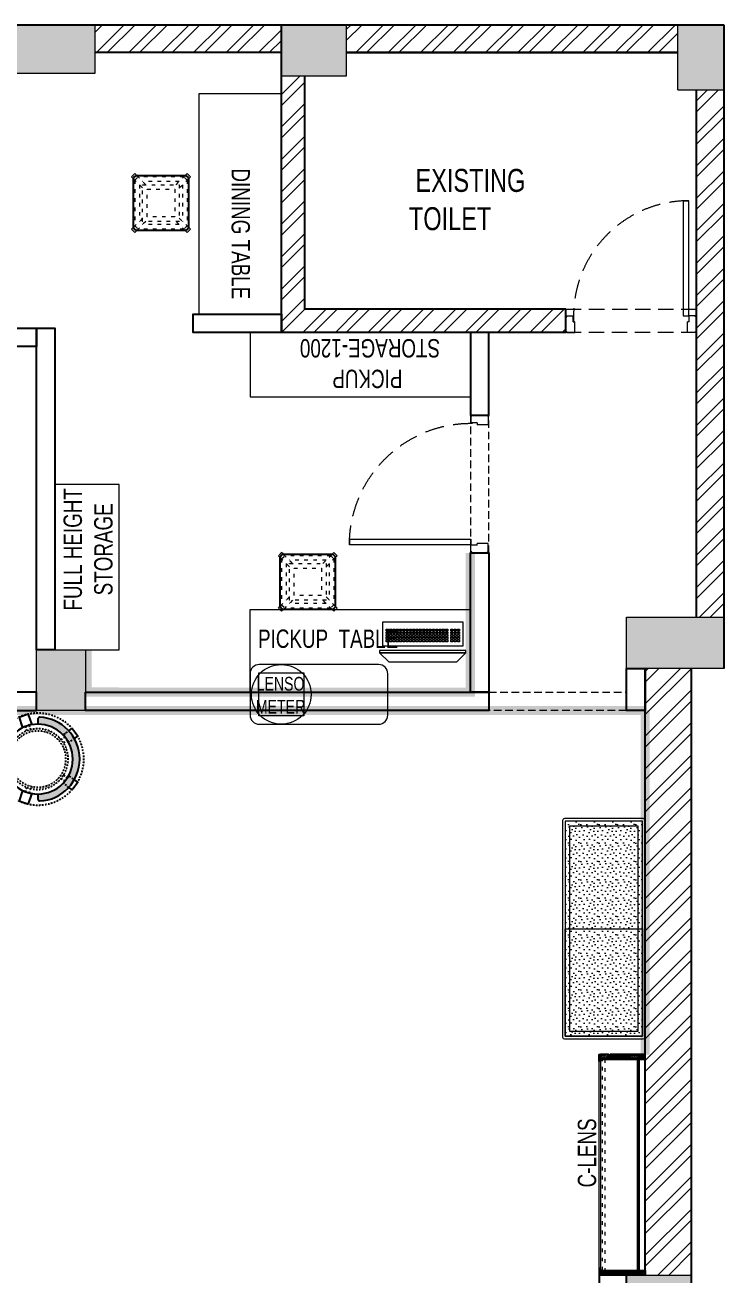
# Model space of a CAD drawing. Header units: feet. Extents: x 2547226 to 2555095, y -6061669 to -6045180.
# Drawn here: x 2551289 to 2555095, y -6051985 to -6045180 of the extents above; entities that cross this region are included whole.
import ezdxf

# ---------------------------------------------------------------- set-up
doc = ezdxf.new("R2010")
doc.units = ezdxf.units.FT
doc.header["$LTSCALE"] = 33
doc.header["$MEASUREMENT"] = 0
for name, pattern in [('a_p6_plan_L18$0$HIDDEN', [0.375, 0.25, -0.125]), ('ACAD_ISO03W100', [30, 12, -18]), ('DASHDOT2', [0.5, 0.25, -0.125, 0, -0.125]), ('HIDDEN', [9.524999999999995, 6.349999999999997, -3.174999999999998]), ('HIDDEN2', [4.7624999999999975, 3.174999999999998, -1.587499999999999])]:
    doc.linetypes.add(name, pattern=pattern)
for name, color, linetype, lineweight in [('A-COL', 243, 'Continuous', 9), ('beam', 90, 'Continuous', 9), ('column hatch', 5, 'Continuous', 0), ('Door', 2, 'Continuous', 13), ('HATCH', 9, 'Continuous', 9), ('LENS-CURTAIN', 5, 'a_p6_plan_L18$0$HIDDEN', 9), ('LENS-DOOR', 34, 'Continuous', 20), ('LENS-FURNITURE', 13, 'Continuous', 9), ('LENS-HATCH', 251, 'Continuous', 5), ('LENS-PARTITION', 21, 'Continuous', 25), ('LENS-TEXT', 31, 'Continuous', 5), ('LENS_CURTAIN', 5, 'a_p6_plan_L18$0$HIDDEN', 9), ('LK-EQPMT', 3, 'Continuous', 18), ('LK-FF&E FLOOR', 1, 'Continuous', 9), ('LK-FF&E WALL', 1, 'Continuous', 9), ('LK-FLUTTED FINISH', 20, 'Continuous', 30), ('LK-IT', 3, 'Continuous', 18), ('LK-MIRROR', 133, 'Continuous', 13), ('LK-TILES FINISH', 251, 'Continuous', 5), ('LN-ELEVATION-1', 81, 'Continuous', 25), ('LN-ELEVATION-2', 103, 'Continuous', 20), ('LN-ELEVATION-3', 125, 'Continuous', 18), ('LN-ELEVATION-4', 145, 'Continuous', 13), ('LN-ELEVATION-5', 167, 'Continuous', 5), ('LN-HATCH', 251, 'Continuous', 0), ('PLANO-CARPET', 3, 'Continuous', 18), ('PLANO-TXT', 252, 'Continuous', 5), ('TEXT', 1, 'Continuous', 0)]:
    doc.layers.add(name, color=color, linetype=linetype, lineweight=lineweight)
doc.layers.add('A-WALL', color=1, linetype='Continuous')
doc.styles.add('LK TXT', font='GILC____.TTF', dxfattribs={"height": 100})
doc.styles.get("Standard").update_dxf_attribs({"font": 'GILC____.TTF'})

# ---------------------------------------------------------------- blocks, each defined once
blk = doc.blocks.new('*U39')
at = {"layer": 'LENS-DOOR'}
for p, q in [((547489.2449600593, 1778571.339820329), (547489.2449600493, 1779198.59591659)), ((547518.8791063959, 1779198.595916603), (547489.2449600493, 1779198.59591659)), ((547518.8791063959, 1779198.595916603), (547518.8791063882, 1778571.339820341)), ((547447.263252737, 1778566.400795951), (547452.2022771171, 1778566.400795951)), ((547447.2632527461, 1778486.317480135), (547447.263252737, 1778566.400795951)), ((547452.2022771084, 1778571.33982036), (547486.7754478592, 1778571.339820329)), ((547452.2022771171, 1778566.400795951), (547452.2022771084, 1778571.33982036)), ((547486.7754478673, 1778539.236161857), (547486.7754478592, 1778571.339820329)), ((547518.8791063882, 1778571.339820341), (547489.2449600593, 1778571.339820329)), ((548153.5437405503, 1778571.339820362), (548118.970569808, 1778571.339820354)), ((548118.9705698206, 1778539.236161878), (548118.970569808, 1778571.339820354)), ((548153.5437405546, 1778566.400795953), (548153.5437405503, 1778571.339820362)), ((548158.4827649279, 1778566.400795975), (548153.5437405546, 1778566.400795953)), ((548158.4827649483, 1778486.317480127), (548158.4827649279, 1778566.400795975)), ((547447.2632527461, 1778486.317480135), (547452.2022771285, 1778486.317480135)), ((547452.2022771284, 1778481.378455726), (547452.2022771285, 1778486.317480135)), ((547486.7754478673, 1778539.236161857), (547496.6534966474, 1778539.23616183)), ((547496.6534966328, 1778481.378455707), (547496.6534966474, 1778539.23616183)), ((548109.0925210371, 1778481.378455751), (548109.0925210362, 1778539.236161861)), ((548118.9705698206, 1778539.236161878), (548109.0925210362, 1778539.236161861)), ((548153.5437405505, 1778481.378455758), (548153.5437405505, 1778486.317480127)), ((548158.4827649483, 1778486.317480127), (548153.5437405505, 1778486.317480127)), ((547452.2022771284, 1778481.378455726), (547496.6534966328, 1778481.378455707)), ((548153.5437405505, 1778481.378455758), (548109.0925210371, 1778481.378455751))]:
    blk.add_line(p, q, dxfattribs=at)
at = {"layer": 'LENS-DOOR', "color": 7, "linetype": 'HIDDEN2', "extrusion": (0, 0, -1)}
blk.add_ellipse((547489.2449600593, 1778571.339820329), major_axis=(627.2560975611862, 0.0032650544062376), ratio=0.9999999979146821, start_param=-1.570791121506941, end_param=0.0512086788949202, dxfattribs=at)
blk = doc.blocks.new('A$C786b5c82')
at = {"layer": 'column hatch'}
h = blk.add_hatch(color=8, dxfattribs=at)
h.dxf.hatch_style = 1
h.paths.add_polyline_path([(197.6879426445812, 8417.173564739525), (197.6879426445812, 8140.170080419629), (553.2976987492292, 8140.170080419629), (553.2976987324655, 8417.173564739525)])
h.paths.add_polyline_path([(-1466.057702006772, 8417.173564739525), (-1466.057701954618, 8152.870428850874), (-818.3399319220337, 8152.870428850874), (-818.3399319220337, 8417.173564739525)])
h.paths.add_polyline_path([(2356.74717608653, 8063.967989826576), (2608.349963551388, 8063.967989826576), (2608.349963551388, 8417.173564739525), (2356.747176098637, 8417.173564739525)])
h.paths.add_polyline_path([(-869.1413256470113, 5015.884366132318), (-1135.848642723635, 5015.884366132318), (-1135.848642723635, 4685.675306899473), (-869.1413256470113, 4685.675306899473)])
h.paths.add_polyline_path([(-907.2423709426075, 1408.985411429777), (-1173.949688019231, 1408.985411429777), (-1173.949688019231, 1078.776352195068), (-907.2423709426075, 1078.776352195068)])
h.paths.add_polyline_path([(2428.942298045382, 1256.581230245531), (2428.942298045382, 1612.190986342728), (2077.339510587975, 1612.190986342727), (2077.339510587975, 1256.581230245531)])
h.paths.add_polyline_path([(-932.460777783766, -2020.108665226027), (-1199.168094852939, -2020.108665226027), (-1199.168094852939, -2350.317724458873), (-932.460777783766, -2350.317724458871)])
h.paths.add_polyline_path([(2428.942298045382, -2350.317724458871), (2428.942298045382, -1994.707968361676), (2077.339510587975, -1994.707968361674), (2077.339510587975, -2350.317724458873)])
h.paths.add_polyline_path([(2428.942298045382, -4534.777654772624), (2428.942298045382, -4280.770686130972), (2077.339510587975, -4280.770686130969), (2077.339510587975, -4534.777654772624)])
h.paths.add_polyline_path([(2428.942298045382, -6897.042463134976), (2428.942298045382, -6617.634797628969), (2077.339510587975, -6617.634797628968), (2077.339510587975, -6897.042463134976)])
h.paths.add_polyline_path([(-945.343416230753, -6566.833403902129), (-1199.350384877995, -6566.83340390213), (-1199.350384877994, -6897.042463134974), (-945.3434162382038, -6897.042463134976)])
h = blk.add_hatch(color=8, dxfattribs=at)
h.dxf.hatch_style = 1
h.paths.add_polyline_path([(2077.339510587975, 5193.689244182781), (2077.339510587975, 4914.281578676775), (2608.349963551388, 4914.281578676775), (2608.349963551388, 5193.689244182781)])
at = {"layer": 'LN-HATCH'}
h = blk.add_hatch(dxfattribs=at)
h.set_pattern_fill('ANSI32', color=256, scale=333, angle=180)
h.set_pattern_definition([(225, (-6866470.763803284, 5280949.638979028), (88.29995930067012, -88.29995930067015), []), (225, (-6866529.630442719, 5280949.638979028), (88.29995930067012, -88.29995930067015), [])])
h.paths.add_polyline_path([(-5111.05770197697, 5066.68575985916), (-5261.057701976969, 5066.68575985916), (-5261.057701976969, -6897.042463134974), (-5111.057701976038, -6897.042463134974), (-5111.057701984421, -2477.321208780632)])
h.paths.add_polyline_path([(-5111.05770197697, 8267.173564737663), (-5261.057701976969, 8267.173564737663), (-5261.057701976969, 6362.121299929917), (-5111.05770197697, 6362.121299929917)])
h.paths.add_polyline_path([(-1466.057702006772, 8417.173564739525), (-5261.057701976969, 8417.173564739525), (-5261.057701976969, 8267.173564737663), (-5111.05770197697, 8267.173564737663), (-1466.05770197697, 8267.173564737663)])
h.paths.add_polyline_path([(197.6879426445812, 8417.173564739525), (-818.3399319220335, 8417.173564739525), (-818.3399319220335, 8267.173564739525), (197.6879426445812, 8267.173564739525)])
h.paths.add_polyline_path([(2356.747176098637, 8417.173564739525), (553.2976987324655, 8417.173564739525), (553.2976987417787, 8267.173564739525), (2356.747176093981, 8267.173564739525)])
h.paths.add_polyline_path([(1747.130451356992, 6870.135237213225), (324.691426968202, 6870.135237211361), (324.691426968202, 8140.170080419629), (197.6879426445812, 8140.170080419629), (197.6879426445812, 6743.131752893329), (1747.130451356992, 6743.131752893329)])
h.paths.add_polyline_path([(2608.349963551388, 8063.967989826576), (2458.349963551388, 8063.967989826576), (2458.349963551388, 6743.131752893329), (2458.349963551388, 5193.689244182781), (2608.349963551388, 5193.689244182781)])
h.paths.add_polyline_path([(2428.942298045382, 4914.281578676775), (2178.942298045382, 4914.281578676775), (2178.942298045382, 1612.190986342728), (2428.942298045382, 1612.190986342728)])
h.paths.add_polyline_path([(2428.942298045382, 1256.581230245531), (2178.942298045382, 1256.581230245531), (2178.942298045382, -1994.707968361676), (2428.942298045382, -1994.707968361676)])
h.paths.add_polyline_path([(2428.942298045382, -2350.317724458873), (2178.942298045382, -2350.317724458873), (2178.942298045382, -4280.770686130971), (2428.942298045382, -4280.770686130971)])
h.paths.add_polyline_path([(2428.942298045382, -4534.777654772624), (2178.942298045382, -4534.777654772624), (2178.942298045382, -6617.634797628969), (2428.942298045382, -6617.634797628969)])
at = {"layer": 'A-COL'}
for p, q in [((-818.3399319220335, 8417.173564739525, 1804.966150034001), (-818.3399319220335, 8152.870428850874, 1804.966150034001)), ((197.6879426278174, 8417.173564739525, 1804.966150034001), (553.2976987324655, 8417.173564739525, 1804.966150034001)), ((197.6879426445812, 8140.170080419629, 1804.966150034001), (197.6879426278174, 8417.173564739525, 1804.966150034001)), ((553.2976987492292, 8140.170080419629, 1804.966150034001), (553.2976987324655, 8417.173564739525, 1804.966150034001)), ((2356.74717608653, 8063.967989824712, 1804.966150034001), (2356.747176098637, 8417.173564739525, 1804.966150034001)), ((2356.747176098637, 8417.173564741386, 1804.966150034001), (2608.349963563494, 8417.173564741386, 1804.966150034001)), ((2608.349963551388, 8063.967989824712, 1804.966150034001), (2608.349963563494, 8417.173564739525, 1804.966150034001)), ((-818.3399319220335, 8152.870428850874, 1804.966150034001), (-1466.057701954618, 8152.870428850874, 1804.966150034001)), ((197.6879426445812, 8140.170080419629, 1804.966150034001), (553.2976987492292, 8140.170080419629, 1804.966150034001)), ((2356.74717608653, 8063.967989826576, 1804.966150034001), (2608.349963551388, 8063.967989826576, 1804.966150034001)), ((2077.339510587975, 4914.281578676775, 1804.966150034001), (2077.339510587975, 5193.689244182781, 1804.966150034001)), ((2077.339510587975, 5193.689244182781, 1804.966150034001), (2608.349963551388, 5193.689244182781, 1804.966150034001)), ((2608.349963551388, 4914.281578676775, 1804.966150034001), (2608.349963551388, 5193.689244182781, 1804.966150034001)), ((2608.349963551388, 4914.281578676775, 1804.966150034001), (2077.339510587975, 4914.281578676775, 1804.966150034001)), ((2077.339510587975, 1256.581230245531, 1804.966150034001), (2077.339510587975, 1612.190986342728, 1804.966150034001)), ((2077.339510587975, 1612.190986342728, 1804.966150034001), (2428.942298045382, 1612.190986342728, 1804.966150034001)), ((2428.942298045382, 1256.581230245531, 1804.966150034), (2428.942298045382, 1612.190986342728, 1804.966150034))]:
    blk.add_line(p, q, dxfattribs=at)
at = {"layer": 'A-COL', "elevation": 1804.966150034001}
blk.add_lwpolyline([(-1135.848642723635, 5015.884366132318), (-869.1413256470113, 5015.884366132318), (-869.1413256470113, 4685.675306899473), (-1135.848642723635, 4685.675306899473)], close=True, dxfattribs=at)
at = {"layer": 'A-WALL'}
for p, q in [((2608.349963551388, 8417.173564739525, 1804.966150034001), (-5261.057701976969, 8417.173564739525, 1804.966150034001)), ((197.6879426445812, 6743.131752893329, 1804.966150034001), (197.6879426445812, 8417.173564739525, 1804.966150034001)), ((2608.349963551388, 4914.281578676775, 1804.966150034001), (2608.349963551388, 8417.173564739525, 1804.966150034001)), ((197.6879426445812, 8267.173564739525, 1804.966150034001), (-818.3399319220335, 8267.173564739525, 1804.966150034001)), ((197.6879426445812, 8267.173564739525, 1804.966150034001), (-818.3399319220335, 8267.173564739525, 1804.966150034001)), ((553.2976987417787, 8267.173564739525, 1804.966150034001), (2356.747176093981, 8267.173564739525, 1804.966150034001)), ((2356.747176093981, 8267.173564739525, 1804.966150034001), (553.2976987417787, 8267.173564739525, 1804.966150034001)), ((324.691426968202, 6870.135237213225, 1804.966150034001), (324.691426968202, 8140.170080419629, 1804.966150034001)), ((2458.349963551388, 6743.131752893329, 1804.966150034001), (2458.349963551388, 8063.967989826576, 1804.966150034001)), ((2458.349963551388, 6743.131752893329, 1804.966150034001), (2458.349963551388, 7936.964505506679, 1804.966150034001)), ((1747.130451356992, 6870.135237213225, 1804.966150034001), (324.6914269756526, 6870.135237211361, 1804.966150034001)), ((1747.130451356992, 6743.131752893329, 1804.966150034001), (1747.130451356992, 6870.135237213225, 1804.966150034001)), ((1747.130451356992, 6743.131752893329, 1804.966150034001), (197.6879426445812, 6743.131752893329, 1804.966150034001)), ((2458.349963551388, 5193.689244182781, 1804.966150034001), (2458.349963551388, 6743.131752893329, 1804.966150034001)), ((2178.942298045382, 1612.190986342728, 1804.966150034001), (2178.942298045382, 4914.281578676775, 1804.966150034001)), ((2428.942298045382, 4914.281578676775, 1804.966150034001), (2428.942298045382, -6897.042463134974, 1804.966150034001))]:
    blk.add_line(p, q, dxfattribs=at)
at = {"layer": 'beam', "linetype": 'HIDDEN', "ltscale": 0.4, "elevation": 1804.966150034001}
blk.add_lwpolyline([(1747.130451356992, 6870.135237213225), (2458.349963551388, 6870.135237213225), (2458.349963551388, 6743.131752893329), (1747.130451356992, 6743.131752893329)], close=True, dxfattribs=at)
at = {"layer": 'Door', "xscale": -1}
blk.add_blockref('*U39', (549905.613216296, -1771738.246702861, 1804.966150034001), dxfattribs=at)
at = {"layer": 'TEXT', "insert": (892.5019384101032, 7633.713869723492, 1804.966150034001), "char_height": 125, "attachment_point": 1}
blk.add_mtext_dynamic_manual_height_columns(' EXISTING TOILET', width=892.6925872093022, gutter_width=500, heights=[0], dxfattribs=at)
blk = doc.blocks.new('JJ SH 1200')
at = {"layer": 'LN-HATCH', "ltscale": 0.5}
h = blk.add_hatch(dxfattribs=at)
h.set_pattern_fill('ANSI31', color=256, scale=2)
h.set_pattern_definition([(45, (4097187.330767878, 1708800.267299229), (-4.490128060534575, 4.490128060534575), [])])
h.paths.add_polyline_path([(792.0591651862488, 220), (792.0591651862488, 30), (786.0591651862486, 30), (786.0591651862486, 20), (792.0591651862488, 20), (792.0591651862488, -24), (767.0591651862488, -24), (767.0591651862488, 220)])
h.paths.add_polyline_path([(-382.9408348137513, 180), (767.0591651862488, 180), (767.0591651862488, 186), (-382.9408348137513, 186)])
h.paths.add_polyline_path([(757.0591651862486, -24), (757.0591651862486, -30), (792.0591651862488, -30), (792.0591651862488, -24)])
h.paths.add_polyline_path([(-407.9408348137512, 220), (-407.9408348137512, 30), (-401.9408348137512, 30), (-401.9408348137512, 20), (-407.9408348137512, 20), (-407.9408348137512, -24), (-382.9408348137513, -24), (-382.9408348137513, 220)])
h.paths.add_polyline_path([(-372.9408348137513, -24), (-372.9408348137513, -30), (-407.9408348137512, -30), (-407.9408348137512, -24)])
at = {"layer": 'LN-ELEVATION-1', "ltscale": 0.5}
for points in [[(-407.9408348137512, 220), (-407.9408348137512, 30), (-401.9408348137512, 30), (-401.9408348137512, 20), (-407.9408348137512, 20), (-407.9408348137512, -24), (-382.9408348137513, -24), (-382.9408348137513, 220)], [(792.0591651862488, 220), (792.0591651862488, 30), (786.0591651862486, 30), (786.0591651862486, 20), (792.0591651862488, 20), (792.0591651862488, -24), (767.0591651862488, -24), (767.0591651862488, 220)], [(-382.9408348137513, 180), (767.0591651862488, 180), (767.0591651862488, 186), (-382.9408348137513, 186)], [(-372.9408348137513, -24), (-372.9408348137513, -30), (-407.9408348137512, -30), (-407.9408348137512, -24)], [(757.0591651862486, -24), (757.0591651862486, -30), (792.0591651862488, -30), (792.0591651862488, -24)]]:
    blk.add_lwpolyline(points, close=True, dxfattribs=at)
at = {"layer": 'LN-ELEVATION-3', "ltscale": 0.5}
for p, q in [((767.0591651862488, 220), (-382.9408348137513, 220)), ((757.0591651862486, -24), (-372.9408348137513, -24)), ((-372.9408348137513, -30), (757.0591651862486, -30))]:
    blk.add_line(p, q, dxfattribs=at)
at = {"layer": 'LN-ELEVATION-4', "linetype": 'ACAD_ISO03W100', "ltscale": 0.05}
blk.add_lwpolyline([(767.0591651862488, 0), (-382.9408348137513, 0), (-382.9408348137513, -12), (767.0591651862488, -12)], close=True, dxfattribs=at)
blk = doc.blocks.new('*U24')
at = {"layer": 'LK-EQPMT', "ltscale": 12}
blk.add_lwpolyline([(5.986879315214991, 4.914598100478997), (-5.986879315214991, 4.914598100478997), (-5.986879315214991, -4.914598100478997), (5.986879315214991, -4.914598100478997)], close=True, dxfattribs=at)
blk = doc.blocks.new('*U25')
at = {"color": 0, "linetype": 'ByBlock', "lineweight": -2}
for p in [(0, 0), (17.96063794564497, 0), (35.92127589128995, 0), (53.88191383693492, 0), (71.8425517825799, 0), (89.80318972822487, 0), (107.7638276738698, 0), (125.7244656195148, 0), (143.6851035651598, 0), (161.6457415108048, 0), (179.6063794564497, 0), (197.5670174020947, 0), (215.5276553477397, 0), (233.4882932933847, 0), (251.4489312390296, 0), (269.4095691846746, 0), (287.3702071303196, 0), (305.3308450759646, 0), (323.2914830216096, 0), (-9e-16, -14.74379430143699), (-1.8e-15, -29.48758860287398), (-2.7e-15, -44.23138290431096), (-3.6e-15, -58.97517720574795), (17.96063794564497, -14.74379430143699), (17.96063794564497, -29.48758860287398), (17.96063794564497, -44.23138290431096), (17.96063794564497, -58.97517720574795), (35.92127589128995, -14.74379430143699), (35.92127589128995, -29.48758860287398), (35.92127589128995, -44.23138290431096), (35.92127589128994, -58.97517720574795), (53.88191383693492, -14.74379430143699), (53.88191383693492, -29.48758860287398), (53.88191383693492, -44.23138290431096), (53.88191383693492, -58.97517720574795), (71.8425517825799, -14.74379430143699), (71.8425517825799, -29.48758860287398), (71.8425517825799, -44.23138290431096), (71.8425517825799, -58.97517720574795), (89.80318972822487, -14.74379430143699), (89.80318972822487, -29.48758860287398), (89.80318972822487, -44.23138290431096), (89.80318972822487, -58.97517720574795), (107.7638276738698, -14.74379430143699), (107.7638276738698, -29.48758860287398), (107.7638276738698, -44.23138290431096), (107.7638276738698, -58.97517720574795), (125.7244656195148, -14.74379430143699), (125.7244656195148, -29.48758860287398), (125.7244656195148, -44.23138290431096), (125.7244656195148, -58.97517720574795), (143.6851035651598, -14.74379430143699), (143.6851035651598, -29.48758860287398), (143.6851035651598, -44.23138290431096), (143.6851035651598, -58.97517720574795), (161.6457415108048, -14.74379430143699), (161.6457415108048, -29.48758860287398), (161.6457415108048, -44.23138290431096), (161.6457415108048, -58.97517720574795), (179.6063794564497, -14.74379430143699), (179.6063794564497, -29.48758860287398), (179.6063794564497, -44.23138290431096), (179.6063794564497, -58.97517720574795), (197.5670174020947, -14.74379430143699), (197.5670174020947, -29.48758860287398), (197.5670174020947, -44.23138290431096), (197.5670174020947, -58.97517720574795), (215.5276553477397, -14.74379430143699), (215.5276553477397, -29.48758860287398), (215.5276553477397, -44.23138290431096), (215.5276553477397, -58.97517720574795), (233.4882932933847, -14.74379430143699), (233.4882932933847, -29.48758860287398), (233.4882932933847, -44.23138290431096), (233.4882932933847, -58.97517720574795), (251.4489312390296, -14.74379430143699), (251.4489312390296, -29.48758860287398), (251.4489312390296, -44.23138290431096), (251.4489312390296, -58.97517720574795), (269.4095691846746, -14.74379430143699), (269.4095691846746, -29.48758860287398), (269.4095691846746, -44.23138290431096), (269.4095691846746, -58.97517720574795), (287.3702071303196, -14.74379430143699), (287.3702071303196, -29.48758860287398), (287.3702071303196, -44.23138290431096), (287.3702071303196, -58.97517720574795), (305.3308450759646, -14.74379430143699), (305.3308450759646, -29.48758860287398), (305.3308450759646, -44.23138290431096), (305.3308450759646, -58.97517720574795), (323.2914830216096, -14.74379430143699), (323.2914830216096, -29.48758860287398), (323.2914830216096, -44.23138290431096), (323.2914830216096, -58.97517720574795)]:
    blk.add_blockref('*U24', p, dxfattribs=at)
blk = doc.blocks.new('*U22')
at = {"layer": 'LK-EQPMT', "ltscale": 12}
blk.add_lwpolyline([(5.986879315214991, 4.914598100478997), (-5.986879315214991, 4.914598100478997), (-5.986879315214991, -4.914598100478997), (5.986879315214991, -4.914598100478997)], close=True, dxfattribs=at)
blk = doc.blocks.new('*U23')
at = {"color": 0, "linetype": 'ByBlock', "lineweight": -2}
for p in [(0, 0), (17.96063794564497, 0), (35.92127589128995, 0), (-9e-16, -14.74379430143699), (-1.8e-15, -29.48758860287398), (-2.7e-15, -44.23138290431096), (-3.6e-15, -58.97517720574795), (17.96063794564497, -14.74379430143699), (17.96063794564497, -29.48758860287398), (17.96063794564497, -44.23138290431096), (17.96063794564497, -58.97517720574795), (35.92127589128995, -14.74379430143699), (35.92127589128995, -29.48758860287398), (35.92127589128995, -44.23138290431096), (35.92127589128994, -58.97517720574795)]:
    blk.add_blockref('*U22', p, dxfattribs=at)
blk = doc.blocks.new('*U17')
at = {"ltscale": 12}
blk.add_lwpolyline([(8.040144996717572, 2.91038e-11), (8.040144996717572, 129.0940371821052), (448.0401449967176, 129.0940371821052), (448.0401449967176, 2.91038e-11)], close=True, dxfattribs=at)
for name, p in [('*U25', (35.16895717114949, 101.6202952143818)), ('*U23', (386.6121428576974, 101.6202952143818))]:
    blk.add_blockref(name, p)
blk = doc.blocks.new('Pickup table PC')
at = {"layer": 'LN-ELEVATION-2', "ltscale": 0.5}
for points in [[(470, 50), (0, 50), (0, 62), (470, 62)], [(420, 0), (50, 0), (0, 50), (470, 50)]]:
    blk.add_lwpolyline(points, close=True, dxfattribs=at)
blk = doc.blocks.new('2 seater bench')
at = {"layer": 'LENS-HATCH', "lineweight": 0}
h = blk.add_hatch(dxfattribs=at)
h.set_pattern_fill('STIP1', color=177, scale=100, angle=269.9999999999999, pattern_type=2)
h.set_pattern_definition([(270, (6617251.078707985, -170421.6063060569), (100, -1.516e-13), [0, -100]), (270, (6617235.078707984, -170433.6063060569), (100, -1.516e-13), [0, -100]), (270, (6617211.078707985, -170428.6063060569), (100, -1.516e-13), [0, -100]), (270, (6617188.078707985, -170463.6063060569), (100, -1.516e-13), [0, -100]), (270, (6617224.078707985, -170460.6063060569), (100, -1.516e-13), [0, -100]), (270, (6617248.078707985, -170487.6063060569), (100, -1.516e-13), [0, -100]), (270, (6617255.078707985, -170452.6063060569), (100, -1.516e-13), [0, -100]), (270, (6617214.078707985, -170494.6063060569), (100, -1.516e-13), [0, -100]), (270, (6617182.078707985, -170489.6063060569), (100, -1.516e-13), [0, -100]), (270, (6617167.078707985, -170415.6063060568), (100, -1.516e-13), [0, -100]), (270, (6617187.078707985, -170433.6063060569), (100, -1.516e-13), [0, -100]), (270, (6617168.078707984, -170447.6063060569), (100, -1.516e-13), [0, -100]), (270, (6617232.078707985, -170508.6063060569), (100, -1.516e-13), [0, -100]), (270, (6617207.078707984, -170476.6063060568), (100, -1.516e-13), [0, -100]), (270, (6617240.078707984, -170468.6063060569), (100, -1.516e-13), [0, -100]), (270, (6617231.078707984, -170485.6063060569), (100, -1.516e-13), [0, -100]), (270, (6617204.078707985, -170449.6063060568), (100, -1.516e-13), [0, -100]), (270, (6617258.078707984, -170477.6063060569), (100, -1.516e-13), [0, -100]), (270, (6617199.078707984, -170508.6063060569), (100, -1.516e-13), [0, -100]), (270, (6617169.078707985, -170505.6063060569), (100, -1.516e-13), [0, -100])])
h.paths.add_polyline_path([(585, 210), (0, 210), (0, -210), (585, -210)])
h.paths.add_polyline_path([(0, 245), (0, -210)])
h.paths.add_polyline_path([(-585, 210), (0, 210), (0, -210), (-585, -210)])
at = {"layer": 'LN-ELEVATION-2', "ltscale": 0.5}
for points in [[(-585, 210), (0, 210), (0, -210), (-585, -210)], [(585.0000000009313, 210), (0, 210), (0, -210), (585.0000000009313, -210)]]:
    blk.add_lwpolyline(points, close=True, dxfattribs=at)
at = {"layer": 'LN-ELEVATION-5', "ltscale": 0.5}
blk.add_lwpolyline([(590, 225), (-590, 225, 0.4142135623730951), (-600, 215), (-600, -215, 0.4142135623730951), (-590, -225), (590, -225, 0.4142135623730951), (600, -215), (600, 215, 0.4142135623730951)], format="xyb", close=True, dxfattribs=at)
blk.add_lwpolyline([(585, 210), (-585, 210), (-585, -210), (585, -210)], close=True, dxfattribs=at)
at = {"layer": 'LN-ELEVATION-5', "linetype": 'HIDDEN2', "ltscale": 11}
blk.add_lwpolyline([(-560, 185), (560.0000000009313, 185), (560.0000000009313, -185), (-560, -185)], close=True, dxfattribs=at)
blk = doc.blocks.new('Stool')
at = {"layer": 'LN-ELEVATION-1', "ltscale": 0.5}
blk.add_lwpolyline([(-130, 300), (130, 300, -0.4142135623730951), (150, 280), (150, 20, -0.4142135623730951), (130, 0), (-130, 0, -0.4142135623730951), (-150, 20), (-150, 280, -0.4142135623730951)], format="xyb", close=True, dxfattribs=at)
at = {"layer": 'LN-ELEVATION-3', "linetype": 'ACAD_ISO03W100', "ltscale": 0.05}
for p, q in [((-100, 232.3223304701969), (-142.3743686703965, 274.6966991415247)), ((-142.3743686708621, 274.6966991410591), (-142.3743686708621, 25.30330085894093)), ((-82.3223304701969, 250), (-124.6966991401277, 292.374368671095)), ((-124.696699141059, 292.3743686703965), (124.6966991401277, 292.374368671095)), ((82.3223304701969, 250), (124.6966991401277, 292.374368671095)), ((100, 232.3223304701969), (142.3743686703965, 274.6966991415247)), ((142.3743686708621, 274.6966991410591), (142.3743686708621, 25.30330085894093)), ((-117.3743686703965, 249.6966991408263), (-117.3743686703965, 50.30330085847527)), ((-99.69669914059341, 267.3743686703965), (99.69669913966209, 267.374368671095)), ((117.3743686703965, 249.6966991408263), (117.3743686703965, 50.30330085847527)), ((-100, 67.67766952980308), (-142.3743686703965, 25.30330085847527)), ((-82.3223304701969, 50), (-124.6966991401277, 7.625631328905001)), ((-124.696699141059, 7.625631329603493), (124.6966991401277, 7.625631328905001)), ((-99.69669914059341, 32.62563132960349), (99.69669913966209, 32.625631328905)), ((82.3223304701969, 50), (124.6966991401277, 7.625631328905001)), ((100, 67.67766952980308), (142.3743686703965, 25.30330085847527))]:
    blk.add_line(p, q, dxfattribs=at)
for points in [[(-132.2008663183078, 299.8785358476453), (-124.696699141059, 292.3743686703965), (-142.3743686708621, 274.6966991410591), (-149.8785358476452, 282.200866318075)], [(132.2008663183078, 299.8785358476453), (124.696699141059, 292.3743686703965), (142.3743686708621, 274.6966991410591), (149.8785358476452, 282.200866318075)], [(-132.2008663183078, 0.1214641523547471), (-124.696699141059, 7.625631329603493), (-142.3743686708621, 25.30330085894093), (-149.8785358476452, 17.79913368192501)], [(132.2008663183078, 0.1214641523547471), (124.696699141059, 7.625631329603493), (142.3743686708621, 25.30330085894093), (149.8785358476452, 17.79913368192501)]]:
    blk.add_lwpolyline(points, dxfattribs=at)
for points in [[(-100, 250), (100, 250), (100, 50), (-100, 50)], [(-75, 225), (75, 225), (75, 75), (-75, 75)]]:
    blk.add_lwpolyline(points, close=True, dxfattribs=at)
at = {"layer": 'LN-ELEVATION-5', "ltscale": 0.5}
for points in [[(-149.8785358476452, 282.200866318075), (-160.0520382001996, 292.3743686706293), (-142.3743686708621, 310.0520381999668), (-132.2008663183078, 299.8785358478781)], [(149.8785358476452, 282.200866318075), (160.0520382001996, 292.3743686706293), (142.3743686708621, 310.0520381999668), (132.2008663183078, 299.8785358478781)], [(-149.8785358476452, 17.79913368192501), (-160.0520382001996, 7.625631329370662), (-142.3743686708621, -10.05203819996677), (-132.2008663183078, 0.1214641521219164)], [(149.8785358476452, 17.79913368192501), (160.0520382001996, 7.625631329370662), (142.3743686708621, -10.05203819996677), (132.2008663183078, 0.1214641521219164)]]:
    blk.add_lwpolyline(points, dxfattribs=at)
blk = doc.blocks.new('*U42')
at = {"layer": 'LENS-DOOR'}
for p, q in [((548121.7424194189, 1779235.250802667), (548121.7424194121, 1778573.792470707)), ((548121.7424194189, 1779235.250802667), (548152.9924194244, 1779235.250802653)), ((548152.9924193986, 1778573.792470693), (548152.9924194244, 1779235.250802653)), ((547447.2632527449, 1778568.584137414), (547452.4715860604, 1778568.584137391)), ((547447.2632527215, 1778484.134138707), (547447.2632527449, 1778568.584137414)), ((547452.4715860653, 1778573.792470743), (547488.9299194093, 1778573.792470734)), ((547452.4715860604, 1778568.584137391), (547452.4715860653, 1778573.792470743)), ((547488.9299193954, 1778539.938304132), (547488.9299194093, 1778573.792470734)), ((548121.7424194121, 1778573.792470707), (548152.9924193986, 1778573.792470693)), ((548192.054919424, 1778573.792470725), (548155.5965860707, 1778573.792470693)), ((548155.5965860611, 1778539.938304095), (548155.5965860707, 1778573.792470693)), ((548192.0549194146, 1778568.584137372), (548192.054919424, 1778573.792470725)), ((548197.2632527373, 1778568.584137372), (548192.0549194146, 1778568.584137372)), ((548197.2632527256, 1778484.134138697), (548197.2632527373, 1778568.584137372)), ((547447.2632527215, 1778484.134138707), (547452.4715860627, 1778484.134138707)), ((547452.4715860627, 1778478.925805396), (547452.4715860627, 1778484.134138707)), ((547488.9299193954, 1778539.938304132), (547499.3465860662, 1778539.938304113)), ((547499.3465860639, 1778478.925805386), (547499.3465860662, 1778539.938304113)), ((548145.179919409, 1778478.925805326), (548145.179919395, 1778539.938304067)), ((548155.5965860611, 1778539.938304095), (548145.179919395, 1778539.938304067)), ((548192.0549194006, 1778478.925805345), (548192.0549194006, 1778484.134138698)), ((548197.2632527256, 1778484.134138697), (548192.0549194006, 1778484.134138698)), ((547452.4715860627, 1778478.925805396), (547499.3465860639, 1778478.925805386)), ((548192.0549194006, 1778478.925805345), (548145.179919409, 1778478.925805326))]:
    blk.add_line(p, q, dxfattribs=at)
at = {"layer": 'LENS-DOOR', "color": 7, "linetype": 'HIDDEN2'}
blk.add_ellipse((548152.9924193986, 1778573.792470693), major_axis=(-661.4583333306382, 0.003443102111827), ratio=0.9999999979146821, start_param=-1.570791121506941, end_param=0.0512086788949202, dxfattribs=at)
blk = doc.blocks.new('DR STOOL')
at = {"layer": 'HATCH'}
h = blk.add_hatch(dxfattribs=at)
h.set_pattern_fill('ANSI36', color=250, angle=-90.00000000000001)
h.set_pattern_definition([(315, (-227.8099174643867, 917.3997257252777), (6.173926083235043, -1.683798022700468), [7.9375, -1.587499999999999, 0, -1.587499999999999])])
edge = h.paths.add_edge_path()
edge.add_line((-190.0000000041909, 4.511094e-10), (-218.6899174675346, 4.511094e-10))
edge.add_arc((-218.6899174670689, 9.120000000388245), 9.119999999940092, 177.6119845363388, 269.9999999996136, ccw=False)
edge.add_arc((-1.8626451e-09, 3.565219e-10), 228.000000002257, 2.3880154632688004, 177.6119845367313, ccw=False)
edge.add_arc((218.6899174633436, 9.120000000497384), 9.120000000051716, -90.00000000034493, 2.3880154629299, ccw=False)
edge.add_line((218.6899174633436, 4.511094e-10), (190, 4.511094e-10))
edge.add_arc((-1.8626451e-09, 4.511094e-10), 190.000000001979, -1.27e-14, 180)
at = {"layer": 'LN-ELEVATION-1', "color": 1, "ltscale": 100}
for p, q in [((-128.6221585394814, 215.4841044476634), (-165.2704676063731, 189.0243927398114)), ((-124.7228340068832, 214.8545704018979), (-128.6221585394814, 215.4841044476634)), ((-112.6981821293011, 198.1996966340157), (-124.7228340068832, 214.8545704018979)), ((124.7553772013634, 214.9803744515593), (112.5488144652918, 198.2845540212292)), ((128.7014972954057, 215.5933048763618), (124.7553772013634, 214.9803744515593)), ((128.7014972954057, 215.5933048763618), (124.7553772013634, 214.9803744515593)), ((165.1911288509145, 188.915192311113), (128.7014972954057, 215.5933048763618)), ((165.1911288509145, 188.915192311113), (128.7014972954057, 215.5933048763618)), ((-165.2704676063731, 189.0243927398114), (-165.9069543029182, 185.0820035930228)), ((-165.9069543029182, 185.0820035930228), (-153.8003208162263, 168.3135803133482)), ((153.6734594982117, 168.4294150282658), (165.7973639420234, 185.0121775862135)), ((165.7973639420234, 185.0121775862135), (165.1911288509145, 188.915192311113)), ((165.7973639420234, 185.0121775862135), (165.1911288509145, 188.915192311113)), ((-242.9550312487409, -52.24013893969095), (-244.7482102331705, -55.75945052818861)), ((-244.7482102331705, -55.75945052818861), (-230.7800458371639, -98.74904560100549)), ((-191.2928382232785, -35.45407700946089), (-242.9550312487409, -52.24013893969095)), ((-187.9259491492994, -37.1695928365807), (-191.2928382232785, -35.45407700946089)), ((-184.1424400564283, -48.81403796559607), (-187.9259491492994, -37.1695928365807)), ((188.0651108901948, -36.96233201187715), (184.0504167033359, -49.19388854173303)), ((191.3981811110861, -35.27656588272658), (188.0651108901948, -36.96233201187715)), ((243.0100176925771, -52.21682526778022), (191.3981811110861, -35.27656588272658)), ((230.715890809428, -98.7280946081737), (244.8123673382215, -55.78040257930116)), ((244.8123673382215, -55.78040257930116), (243.0100176925771, -52.21682526778022)), ((-230.7800458371639, -98.74904560100549), (-227.2218665438704, -100.5620286722478)), ((-227.2218665438704, -100.5620286722478), (-175.5596735184081, -83.7759667420105)), ((-173.8639617776498, -80.4479453730819), (-177.8421125086024, -68.2044548037811)), ((-175.5596735184081, -83.7759667420105), (-173.8639617776498, -80.4479453730819)), ((177.6922140880488, -68.56540505095472), (173.8739495249465, -80.1985000452405)), ((173.8739495249465, -80.1985000452405), (175.5794035866856, -83.5704969359358)), ((175.5794035866856, -83.5704969359358), (227.1912401677109, -100.5107563209894)), ((227.1912401677109, -100.5107563209894), (230.715890809428, -98.7280946081737)), ((-22.72193054761737, -190.2142363802995), (-25.39390889601782, -192.886214728569)), ((-25.39390889601782, -192.886214728569), (-25.39390889601782, -247.2070584567482)), ((-10.47823652112856, -190.2142363802995), (-22.72193054761737, -190.2142363802995)), ((22.78362171910703, -190.2142363802995), (9.910054048988968, -190.2142363802995)), ((25.42475448176265, -192.8553691428751), (22.78362171910703, -190.2142363802995)), ((25.42475448176265, -247.1762128710543), (25.42475448176265, -192.8553691428751)), ((-25.39390889601782, -247.2070584567482), (-22.60096735274419, -250)), ((-22.60096735274419, -250), (22.60096735274419, -250)), ((22.60096735274419, -250), (25.42475448176265, -247.1762128710543))]:
    blk.add_line(p, q, dxfattribs=at)
at = {"layer": 'LN-ELEVATION-1', "linetype": 'DASHDOT2'}
for p, q in [((-153.8003208162263, 168.3135803133482), (-134.1093360339291, 141.0403694751003)), ((-134.1093360339291, 141.0403694751003), (-130.4219571123831, 140.4450534014686)), ((-130.4219571123831, 140.4450534014686), (-119.9844727469608, 147.9808124662595)), ((-119.9844727469608, 147.9808124662595), (-105.3687285655178, 126.9741353208374)), ((-92.92521573789418, 170.8129362839827), (-112.6981821293011, 198.1996966340157)), ((-103.4542870586738, 159.9154408004979), (-93.52748446213081, 167.0824927485227)), ((-88.15393704269081, 139.4771787207864), (-103.4542870586738, 159.9154408004979)), ((-93.52748446213081, 167.0824927485227), (-92.92521573789418, 170.8129362839827)), ((103.6608748426661, 159.8406005539291), (88.19885099539533, 139.4487815762331)), ((112.5488144652918, 198.2845540212292), (92.69529851106927, 171.1294289919315)), ((92.69529851106927, 171.1294289919315), (93.26858203159645, 167.4385604566923)), ((93.26858203159645, 167.4385604566923), (103.6608748426661, 159.8406005539291)), ((105.4096150295809, 126.94019481352), (120.1194891873747, 147.8074627162714)), ((120.1194891873747, 147.8074627162714), (130.0033113472163, 140.5812532722048)), ((130.0033113472163, 140.5812532722048), (133.7372852512635, 141.1612321265929)), ((133.7372852512635, 141.1612321265929), (153.6734594982117, 168.4294150282658)), ((-159.954806596972, -40.49024384317454), (-184.1424400564283, -48.81403796559607)), ((-177.8421125086024, -68.2044548037811), (-153.4148110738024, -60.73628028803068)), ((153.3006618716754, -61.02382378749462), (177.6922140880488, -68.56540505095472)), ((184.0504167033359, -49.19388854173303), (159.8786162491887, -40.79004861696012)), ((-10.92024635523557, -164.6382343793375), (-10.47823652112856, -190.2142363802995)), ((9.910054048988968, -190.2142363802995), (10.35584833659231, -164.674698740353))]:
    blk.add_line(p, q, dxfattribs=at)
at = {"layer": 'LN-ELEVATION-1', "color": 1, "ltscale": 100}
blk.add_lwpolyline([(-190.0000000023283, 0), (-218.6899174656719, 0, -0.4264743413925903), (-227.8019973598421, 9.5, -0.959166304662544), (227.8019973593764, 9.5, -0.4264743413925903), (218.6899174647406, 0), (190.0000000013969, 0)], format="xyb", dxfattribs=at)
at = {"layer": 'LN-ELEVATION-1', "linetype": 'DASHDOT2'}
for radius in [250, 165, 153]:
    blk.add_circle((0, 0), radius, dxfattribs=at)
at = {"layer": 'LN-ELEVATION-1', "color": 1, "ltscale": 100}
blk.add_circle((0, 0), 190, dxfattribs=at)

msp = doc.modelspace()

# ---------------------------------------------------------------- linework, layer by layer
at = {"layer": 'LENS-CURTAIN', "ltscale": 5, "elevation": 1804.966150034001}
for points in [[(2553814.440255746, -6047303.603039537), (2553714.440255746, -6047303.603039537), (2553714.440255705, -6048053.603039536), (2553814.440255706, -6048053.603039536)], [(2553814.440255746, -6048811.05948553), (2554564.440255746, -6048811.05948553), (2554564.440255746, -6048911.059485531), (2553814.440255746, -6048911.059485531)]]:
    msp.add_lwpolyline(points, close=True, dxfattribs=at)
at = {"layer": 'LENS-PARTITION'}
for points, elevation in [([(2552684.788687803, -6046853.603039537), (2552203.82498514, -6046853.603039537), (2552203.82498514, -6046753.866412565), (2552684.788687803, -6046753.866412565)], 1804.966150034), ([(2551351.252102435, -6046929.561227694), (2550326.043043182, -6046929.561227694), (2550326.043043182, -6046829.561227694), (2551351.252102435, -6046829.561227694)], 1804.966150034001), ([(2551351.252102435, -6046829.561227694), (2551451.252102435, -6046829.561227694), (2551451.252102435, -6048580.850426297), (2551351.252102435, -6048580.850426297)], 1804.966150034001), ([(2553814.440255746, -6046853.603039537), (2553714.440255746, -6046853.603039537), (2553714.440255746, -6047303.603039537), (2553814.440255746, -6047303.603039537)], 1804.966150034001), ([(2553814.440255746, -6048811.05948553), (2553714.440255746, -6048811.05948553), (2553714.440255705, -6048053.603039536), (2553814.440255706, -6048053.603039536)], 1804.966150034001), ([(2554564.440255746, -6048682.453213753), (2554666.043043204, -6048682.453213753), (2554666.043043204, -6048911.059485531), (2554564.440255746, -6048911.059485531)], 1804.966150034001), ([(2549732.605551063, -6048911.059485531), (2551351.252102435, -6048911.059485531), (2551351.252102435, -6048811.05948553), (2549732.605551063, -6048811.05948553)], 1804.966150034001), ([(2551617.959419512, -6048811.05948553), (2553814.440255746, -6048811.05948553), (2553814.440255746, -6048911.059485531), (2551617.959419512, -6048911.059485531)], 1804.966150034001)]:
    msp.add_lwpolyline(points, close=True, dxfattribs=dict(at, elevation=elevation))
msp.add_lwpolyline([(2554666.043043204, -6052340.153562185), (2554564.440255746, -6052340.153562185), (2554564.440255746, -6051984.543806087), (2554476.043043204, -6051984.543806087), (2554416.043043204, -6051984.543806087), (2554416.043043204, -6052615.798161488), (2554422.043043204, -6052615.798161488), (2554466.043043204, -6052615.798161488), (2554666.043043204, -6052615.798161488)], close=True, dxfattribs=at)
at = {"layer": 'LENS_CURTAIN', "ltscale": 5, "elevation": 1804.966150034001}
msp.add_lwpolyline([(2552514.440259881, -6048911.059485531), (2553264.440259881, -6048911.059485531), (2553264.440259881, -6048811.05948553), (2552514.440259881, -6048811.05948553)], close=True, dxfattribs=at)
at = {"layer": 'LK-EQPMT', "elevation": 1804.966150034001}
msp.add_lwpolyline([(2552561.543904752, -6048941.059490702), (2552561.543904752, -6048706.059490702), (2552807.543904751, -6048706.059490702), (2552807.543904751, -6048941.059490702)], close=True, dxfattribs=at)
at = {"layer": 'LK-FF&E WALL'}
for points, elevation in [([(2552234.788687803, -6045553.866412565), (2552234.788687803, -6046753.866412565), (2552684.788687803, -6046753.866412565), (2552684.788687803, -6045553.866412565)], 1804.966150034), ([(2552514.440255746, -6046853.603039537), (2552514.440255746, -6047203.603039537), (2553714.440255746, -6047203.603039537), (2553714.440255746, -6046853.603039537)], 1804.966150034001), ([(2551801.252102435, -6047680.850426297), (2551451.252102435, -6047680.850426297), (2551451.252102435, -6048580.850426297), (2551801.252102435, -6048580.850426297)], 1804.966150034001), ([(2553714.440255746, -6048811.05948553), (2552514.440259881, -6048811.05948553), (2552514.440259881, -6048361.05948553), (2553714.440255746, -6048361.05948553)], 1804.966150034001)]:
    msp.add_lwpolyline(points, close=True, dxfattribs=dict(at, elevation=elevation))
at = {"layer": 'LK-FF&E WALL', "elevation": 1804.966150034001}
msp.add_lwpolyline([(2553264.440259881, -6048936.059486189), (2553264.440259881, -6048711.059495213, 0.4142135623730951), (2553214.440259881, -6048661.059495213), (2552564.440259882, -6048661.059495213, 0.4142135623730951), (2552514.440259881, -6048711.059495213), (2552514.440259881, -6048936.059486189, 0.4142135623730951), (2552564.440259882, -6048986.059486189), (2553214.440259881, -6048986.059486189, 0.4142135623730951)], format="xyb", close=True, dxfattribs=at)
at = {"layer": 'LK-FF&E WALL'}
msp.add_circle((2552684.543904752, -6048823.559490702, 1804.966150034001), 162.4999954886734, dxfattribs=at)
at = {"layer": 'LK-FLUTTED FINISH', "linetype": 'ACAD_ISO03W100', "ltscale": 0.05, "const_width": 50, "elevation": 1804.966150034001}
msp.add_lwpolyline([(2548975.929642641, -6048911.059485531), (2554666.043043204, -6048911.059485531)], dxfattribs=at)
at = {"layer": 'LK-MIRROR', "linetype": 'ACAD_ISO03W100', "ltscale": 0.05, "const_width": 50, "elevation": 1804.966150034001}
msp.add_lwpolyline([(2554666.043043204, -6048911.059485531), (2554666.043043204, -6050784.543806087)], dxfattribs=at)
at = {"layer": 'LK-TILES FINISH', "color": 212, "linetype": 'ACAD_ISO03W100', "ltscale": 0.05, "const_width": 50, "elevation": 1804.966150034001}
msp.add_lwpolyline([(2551626.252102435, -6048580.850426297), (2551626.252102435, -6048811.05948553), (2553714.440255746, -6048811.059485418), (2553714.440255646, -6048053.603039542)], dxfattribs=at)

# ---------------------------------------------------------------- block references
at = {"layer": 'Door', "xscale": -1, "rotation": 90}
msp.add_blockref('*U42', (4332290.799393806, -5499856.339786804, 1804.966150034001), dxfattribs=at)
at = {"layer": 'LENS-FURNITURE', "xscale": -1, "rotation": 270}
msp.add_blockref('DR STOOL', (2551358.980531754, -6049176.05948553, 1804.966150034001), dxfattribs=at)
at = {"layer": 'LK-FF&E FLOOR', "rotation": 90}
msp.add_blockref('2 seater bench', (2554441.043043204, -6050099.54961606, 1804.966150034001), dxfattribs=at)
at = {"layer": 'LK-FF&E WALL', "rotation": 270}
for p in [(2551879.174695758, -6046148.800781788, 1804.966150034), (2552678.674715309, -6048211.05948553, 1804.966150034001)]:
    msp.add_blockref('Stool', p, dxfattribs=at)
at = {"layer": 'LK-FF&E WALL', "xscale": -1, "rotation": 270}
msp.add_blockref('JJ SH 1200', (2554446.043043204, -6051576.602971273, 1804.966150034001), dxfattribs=at)
at = {"layer": 'LK-IT', "ltscale": 0.5, "xscale": -1, "rotation": 180}
msp.add_blockref('*U17', (2553226.858337492, -6048430.720802754, 1804.966150034001), dxfattribs=at)
at = {"layer": 'LK-IT', "xscale": -1}
msp.add_blockref('Pickup table PC', (2553689.898482489, -6048646.935890517, 1804.966150034001), dxfattribs=at)
at = {"layer": 'PLANO-CARPET', "color": 2}
msp.add_blockref('A$C786b5c82', (2552487.100745158, -6053596.73479243), dxfattribs=at)

# ---------------------------------------------------------------- texts
at = {"layer": 'LENS-TEXT', "color": 0, "linetype": 'Continuous', "ltscale": 3, "char_height": 100, "attachment_point": 5, "style": 'LK TXT'}
for s, width, insert, rotation in [('DINING TABLE', 783.9636358173434, (2552462.798534566, -6046316.4345309, 1804.966150034), 269.99999999999994), (' PICKUP STORAGE-1200', 1099.486866972408, (2553167.522456601, -6047022.057552115, 1804.966150034001), 179.99999999999991), ('FULL HEIGHT \\PSTORAGE ', 1099.486866972408, (2551632.797589857, -6048033.932627153, 1804.966150034001), 89.99999999999991)]:
    msp.add_mtext_dynamic_manual_height_columns(s, width=width, gutter_width=0.9999999999999992, heights=[0], dxfattribs=dict(at, insert=insert, rotation=rotation))
at = {"layer": 'LENS-TEXT', "color": 0, "linetype": 'Continuous', "ltscale": 3, "attachment_point": 5, "style": 'LK TXT'}
for s, width, gutter_width, insert, char_height in [('PICKUP  TABLE  ', 783.9636358173434, 0.9999999999999992, (2552939.502871313, -6048521.212771961, 1804.966150034001), 100), ('LENSO\\PMETER', 353.0555573365615, 0.5, (2552680.243817641, -6048828.376992282, 1804.966150034001), 75)]:
    msp.add_mtext_dynamic_manual_height_columns(s, width=width, gutter_width=gutter_width, heights=[0], dxfattribs=dict(at, insert=insert, char_height=char_height))
at = {"layer": 'PLANO-TXT', "linetype": 'Continuous', "ltscale": 3, "insert": (2554350.033341509, -6051320.066684152), "char_height": 100, "width": 244.6773255813953, "attachment_point": 5, "rotation": 90.00000000000006, "style": 'LK TXT'}
msp.add_mtext('C-LENS', dxfattribs=at)

doc.saveas('drawing.dxf')
